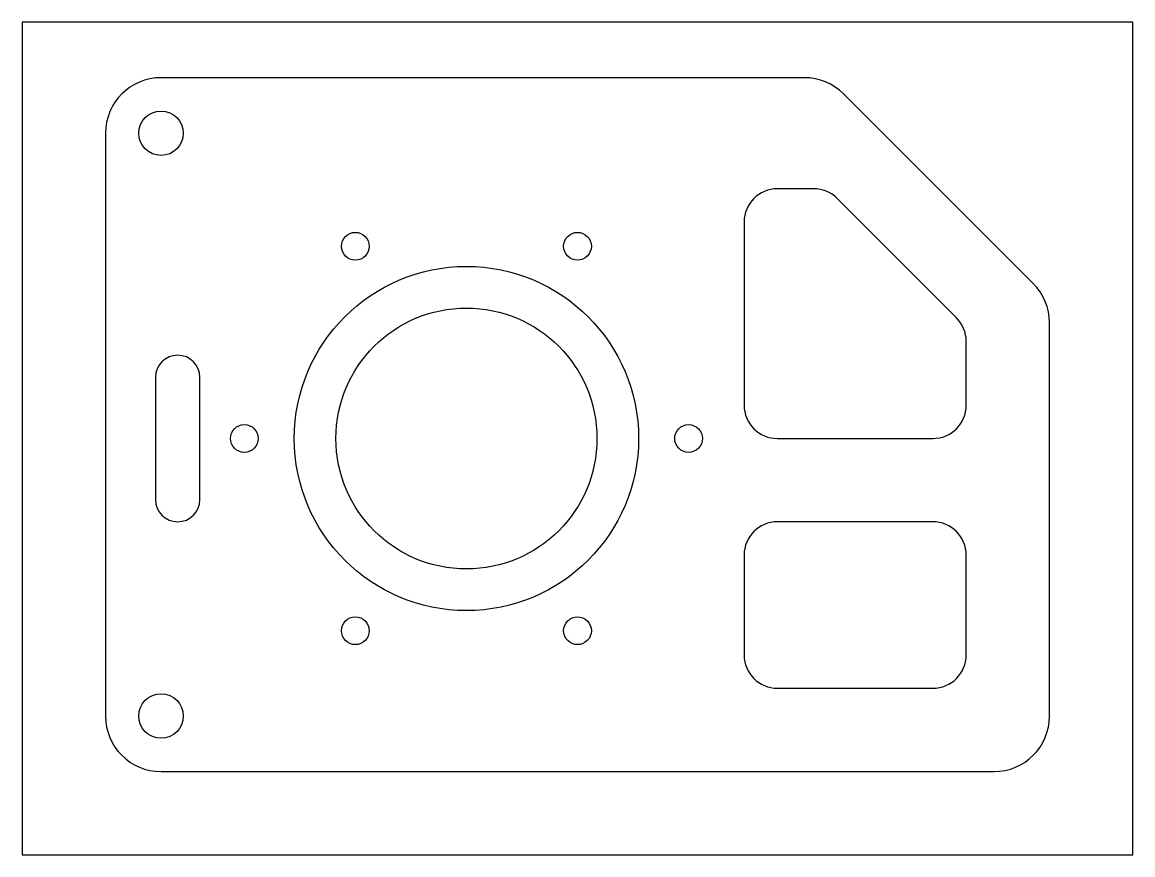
# Model space of a CAD drawing. Header units: millimetres. Extents: x -100 to 100, y -75 to 75.
import ezdxf

# ---------------------------------------------------------------- set-up
doc = ezdxf.new("R2010")
doc.units = ezdxf.units.MM
for name, color, linetype in [('A_ANGLED_OUTSIDE_PROFILE_Z-20', 2, 'CONTINUOUS'), ('B_BEARING_BORE_Z-20', 3, 'CONTINUOUS'), ('BLANK', 1, 'CONTINUOUS'), ('C_BEARING_SHOULDER_Z-4', 4, 'CONTINUOUS'), ('D_COVER_SCREWS_Z-20', 5, 'CONTINUOUS'), ('E_LIGHTENING_POCKET_Z-12', 6, 'CONTINUOUS'), ('F_CORNER_POCKET_Z-12', 1, 'CONTINUOUS'), ('G_DOWEL_HOLES_Z-20', 2, 'CONTINUOUS'), ('H_OIL_SLOT_Z-6', 3, 'CONTINUOUS')]:
    doc.layers.add(name, color=color, linetype=linetype)

msp = doc.modelspace()

# ---------------------------------------------------------------- linework, layer by layer
at = {"layer": 'A_ANGLED_OUTSIDE_PROFILE_Z-20'}
for p, q in [((40.8579, 65), (-75, 65)), ((82.0711, 27.9289), (47.9289, 62.0711)), ((-85, 55), (-85, -50)), ((85, -50), (85, 20.8579)), ((-75, -60), (75, -60))]:
    msp.add_line(p, q, dxfattribs=at)
for centre, start, end in [((-75, 55), 90, 180), ((40.8579, 55), 45, 90), ((75, 20.8579), 0, 45), ((-75, -50), 180, 270), ((75, -50), 270, 0)]:
    msp.add_arc(centre, 10, start, end, dxfattribs=at)
at = {"layer": 'B_BEARING_BORE_Z-20'}
msp.add_circle((-20, 0), 23.5, dxfattribs=at)
at = {"layer": 'BLANK'}
for p, q in [((100, 75), (-100, 75)), ((-100, 75), (-100, -75)), ((100, -75), (100, 75)), ((-100, -75), (100, -75))]:
    msp.add_line(p, q, dxfattribs=at)
at = {"layer": 'C_BEARING_SHOULDER_Z-4'}
msp.add_circle((-20, 0), 31, dxfattribs=at)
at = {"layer": 'D_COVER_SCREWS_Z-20'}
for centre in [(-40, 34.641), (0, 34.641), (-60, 0), (20, 0), (-40, -34.641), (0, -34.641)]:
    msp.add_circle(centre, 2.5, dxfattribs=at)
at = {"layer": 'E_LIGHTENING_POCKET_Z-12'}
for p, q in [((64, -15), (36, -15)), ((30, -21), (30, -39)), ((70, -39), (70, -21)), ((36, -45), (64, -45))]:
    msp.add_line(p, q, dxfattribs=at)
for centre, start, end in [((36, -21), 90, 180), ((64, -21), 0, 90), ((36, -39), 180, 270), ((64, -39), 270, 0)]:
    msp.add_arc(centre, 6, start, end, dxfattribs=at)
at = {"layer": 'F_CORNER_POCKET_Z-12'}
for p, q in [((42.5147, 45), (36, 45)), ((68.2426, 21.7574), (46.7574, 43.2426)), ((30, 39), (30, 6)), ((70, 6), (70, 17.5147)), ((36, 0), (64, 0))]:
    msp.add_line(p, q, dxfattribs=at)
for centre, start, end in [((36, 39), 90, 180), ((42.5147, 39), 45, 90), ((64, 17.5147), 0, 45), ((36, 6), 180, 270), ((64, 6), 270, 0)]:
    msp.add_arc(centre, 6, start, end, dxfattribs=at)
at = {"layer": 'G_DOWEL_HOLES_Z-20'}
for centre in [(-75, 55), (-75, -50)]:
    msp.add_circle(centre, 4, dxfattribs=at)
at = {"layer": 'H_OIL_SLOT_Z-6'}
for p, q in [((-76, 11), (-76, -11)), ((-68, -11), (-68, 11))]:
    msp.add_line(p, q, dxfattribs=at)
for centre, start, end in [((-72, 11), 0, 180), ((-72, -11), 180, 0)]:
    msp.add_arc(centre, 4, start, end, dxfattribs=at)

doc.saveas('drawing.dxf')
